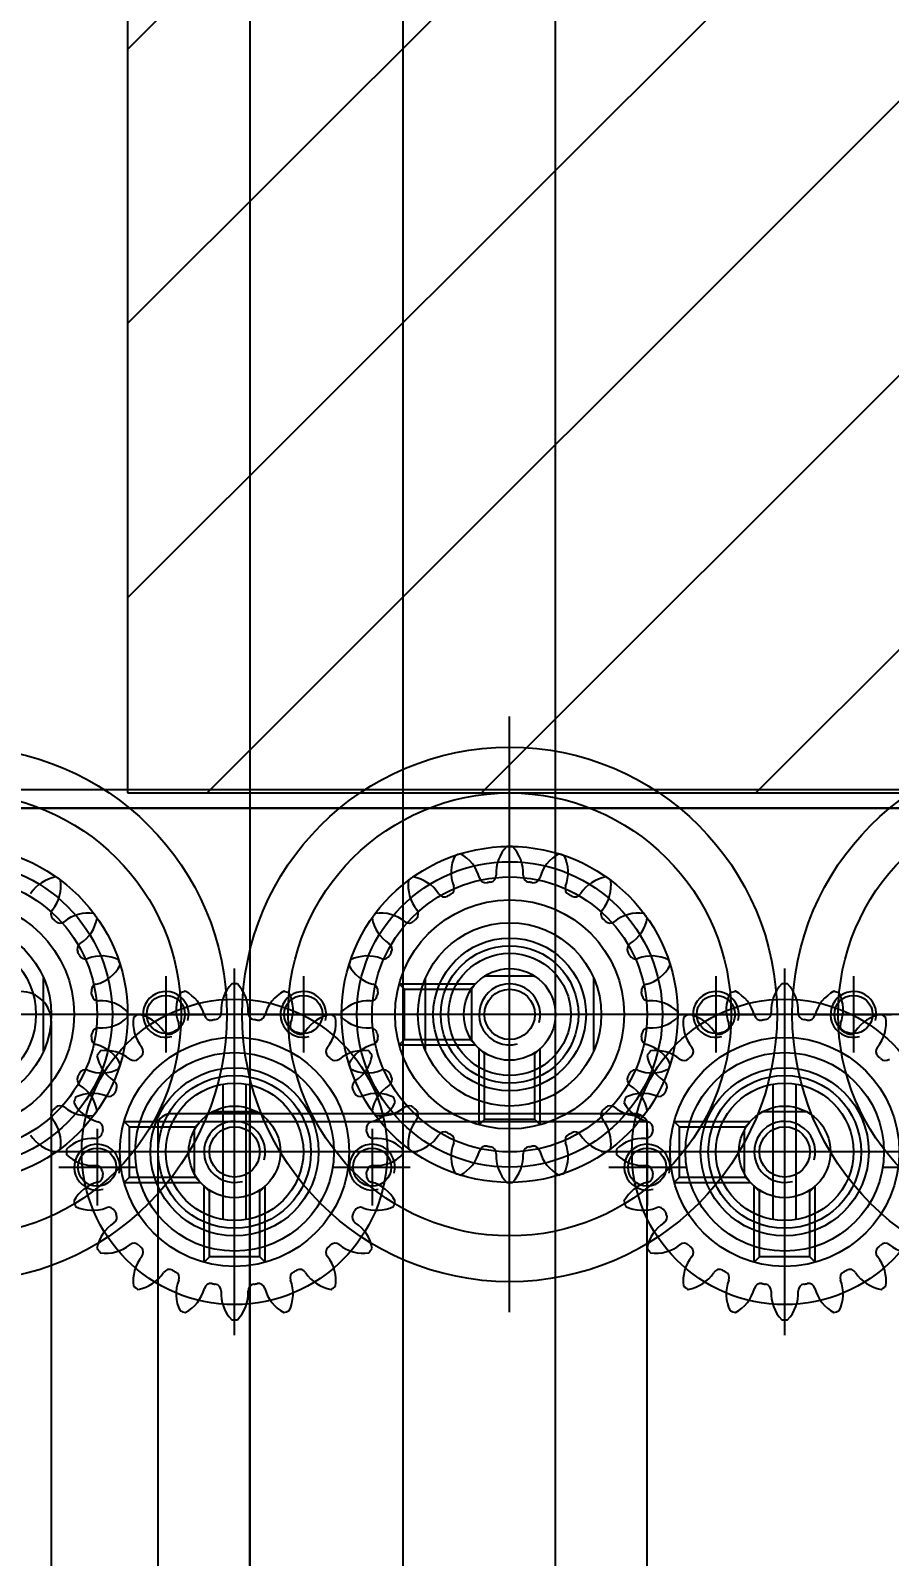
# Model space of a CAD drawing. Header units: inches. Extents: x 0 to 77285, y -118 to 40065.
# Drawn here: x 15832.3 to 15888.5, y 25645.6 to 25745.5 of the extents above; entities that cross this region are included whole.
import ezdxf

# ---------------------------------------------------------------- set-up
doc = ezdxf.new("R2010")
doc.units = ezdxf.units.IN
doc.header["$LTSCALE"] = 5
doc.header["$MEASUREMENT"] = 0
doc.layers.add('A', color=8, linetype='Continuous')
doc.styles.add('SCI', font='')
doc.styles.get('SCI').set_extended_font_data('Gulim')
doc.dimstyles.new('SCH', dxfattribs={"dimtxt": 2.5, "dimasz": 2, "dimexe": 1.25, "dimexo": 0.625, "dimtad": 1, "dimdec": 8, "dimtxsty": 'SCI', "dimcen": 2.5, "dimclrd": 4, "dimclre": 4, "dimclrt": 7, "dimadec": 8, "dimazin": 2, "dimtfac": 1, "dimtdec": 8, "dimtmove": 0, "dimatfit": 3, "dimfxl": 1, "dimarcsym": 0})

# ---------------------------------------------------------------- blocks, each defined once
blk = doc.blocks.new('A$Cc399747e')
h = blk.add_hatch()
h.set_pattern_fill('ANSI31', color=256, scale=4)
h.set_pattern_definition([(45, (8624.277, 63861.461), (-8.980256, 8.980256), [])])
h.paths.add_polyline_path([(1444.797, 581), (1044.797, 581), (1044.797, 281), (1444.797, 281)])
for p, q in [((1426.797, 137), (1426.797, 875)), ((1416.797, 871.5), (1416.797, 140.5)), ((1436.797, 140.5), (1436.797, 871.5)), ((1426.797, 600), (1426.797, 684)), ((1416.797, 682), (1416.797, 602)), ((1436.797, 682), (1436.797, 602)), ((1410.797, 672.514), (1410.797, 602.516)), ((1442.797, 672.514), (1442.797, 602.516)), ((1401.797, 616.5), (1401.797, 592.5)), ((1437.797, 616.5), (1437.797, 592.5)), ((1419.797, 615), (1419.797, 576)), ((1399.797, 611.729), (1399.797, 606.736)), ((1399.797, 611.729), (1400.147, 611.379)), ((1401.797, 612), (1401.797, 597)), ((1403.797, 611.729), (1403.447, 611.379)), ((1403.797, 611.729), (1403.797, 606.736)), ((1435.797, 611.729), (1435.797, 606.736)), ((1435.797, 611.729), (1436.147, 611.379)), ((1437.797, 612), (1437.797, 597)), ((1439.797, 611.729), (1439.447, 611.379)), ((1439.797, 611.729), (1439.797, 606.736)), ((1400.147, 611.379), (1403.447, 611.379)), ((1400.147, 611.379), (1400.147, 607.086)), ((1403.447, 611.379), (1403.447, 607.086)), ((1436.147, 611.379), (1439.447, 611.379)), ((1436.147, 611.379), (1436.147, 607.086)), ((1439.447, 611.379), (1439.447, 607.086)), ((1401.797, 610), (1401.797, 599)), ((1437.797, 610), (1437.797, 599)), ((1401.047, 608.937), (1401.047, 600.063)), ((1402.547, 608.937), (1402.547, 600.063)), ((1419.797, 608.5), (1419.797, 582.5)), ((1437.047, 608.937), (1437.047, 600.063)), ((1438.547, 608.937), (1438.547, 600.063)), ((1410.797, 603), (1410.797, 608)), ((1419.797, 607.5), (1419.797, 583.5)), ((1428.797, 603), (1428.797, 608)), ((1446.797, 603), (1446.797, 608)), ((1400.147, 607.086), (1399.797, 606.736)), ((1400.147, 607.086), (1400.277, 607.086)), ((1403.318, 607.086), (1403.447, 607.086)), ((1403.447, 607.086), (1403.797, 606.736)), ((1409.026, 606.5), (1404.033, 606.5)), ((1404.383, 606.15), (1404.033, 606.5)), ((1409.026, 606.5), (1408.676, 606.15)), ((1436.147, 607.086), (1435.797, 606.736)), ((1436.147, 607.086), (1436.277, 607.086)), ((1439.318, 607.086), (1439.447, 607.086)), ((1439.447, 607.086), (1439.797, 606.736)), ((1445.026, 606.5), (1440.033, 606.5)), ((1440.383, 606.15), (1440.033, 606.5)), ((1445.026, 606.5), (1444.676, 606.15)), ((1395.297, 605.5), (1390.297, 605.5)), ((1404.383, 606.15), (1404.383, 606.021)), ((1408.676, 606.15), (1404.383, 606.15)), ((1404.438, 603.077), (1404.438, 605.923)), ((1413.297, 605.5), (1408.297, 605.5)), ((1408.676, 606.15), (1408.676, 602.85)), ((1431.297, 605.5), (1426.297, 605.5)), ((1440.383, 606.15), (1440.383, 606.021)), ((1444.676, 606.15), (1440.383, 606.15)), ((1440.438, 603.077), (1440.438, 605.923)), ((1449.297, 605.5), (1444.297, 605.5)), ((1444.676, 606.15), (1444.676, 602.85)), ((1389.797, 604.5), (1413.797, 604.5)), ((1394.297, 604.5), (1409.297, 604.5)), ((1396.297, 604.5), (1407.297, 604.5)), ((1425.797, 604.5), (1449.797, 604.5)), ((1430.297, 604.5), (1445.297, 604.5)), ((1432.297, 604.5), (1443.297, 604.5)), ((1404.383, 602.85), (1404.033, 602.5)), ((1409.026, 602.5), (1404.033, 602.5)), ((1404.383, 602.979), (1404.383, 602.85)), ((1408.676, 602.85), (1404.383, 602.85)), ((1409.026, 602.5), (1408.676, 602.85)), ((1442.797, 602.516), (1410.797, 602.516)), ((1417.797, 602.729), (1417.797, 597.736)), ((1417.797, 602.729), (1418.147, 602.379)), ((1421.797, 602.729), (1421.447, 602.379)), ((1421.797, 602.729), (1421.797, 597.736)), ((1440.383, 602.85), (1440.033, 602.5)), ((1445.026, 602.5), (1440.033, 602.5)), ((1440.383, 602.979), (1440.383, 602.85)), ((1444.676, 602.85), (1440.383, 602.85)), ((1445.026, 602.5), (1444.676, 602.85)), ((1403.22, 601.859), (1400.374, 601.859)), ((1411.672, 602), (1441.922, 602)), ((1418.147, 602.379), (1421.447, 602.379)), ((1418.147, 602.379), (1418.147, 598.086)), ((1421.447, 602.379), (1421.447, 598.086)), ((1439.22, 601.859), (1436.374, 601.859)), ((1397.297, 593), (1397.297, 598)), ((1406.297, 593), (1406.297, 598)), ((1414.297, 597.898), (1414.297, 593.102)), ((1418.147, 598.086), (1417.797, 597.736)), ((1418.147, 598.086), (1418.277, 598.086)), ((1421.318, 598.086), (1421.447, 598.086)), ((1421.447, 598.086), (1421.797, 597.736)), ((1427.026, 597.5), (1422.033, 597.5)), ((1422.383, 597.15), (1422.033, 597.5)), ((1425.297, 597.898), (1425.297, 593.102)), ((1427.026, 597.5), (1426.676, 597.15)), ((1433.297, 593), (1433.297, 598)), ((1442.297, 593), (1442.297, 598)), ((1450.297, 597.898), (1450.297, 593.102)), ((1422.298, 593.843), (1422.298, 597.157)), ((1422.383, 597.15), (1422.383, 597.021)), ((1426.676, 597.15), (1422.383, 597.15)), ((1426.676, 597.15), (1426.676, 593.85)), ((1364.297, 595.5), (1403.297, 595.5)), ((1370.797, 595.5), (1396.797, 595.5)), ((1371.797, 595.5), (1395.797, 595.5)), ((1399.797, 595.5), (1394.797, 595.5)), ((1400.297, 595.5), (1439.297, 595.5)), ((1408.797, 595.5), (1403.797, 595.5)), ((1406.797, 595.5), (1432.797, 595.5)), ((1407.797, 595.5), (1431.797, 595.5)), ((1435.797, 595.5), (1430.797, 595.5)), ((1436.297, 595.5), (1475.297, 595.5)), ((1444.797, 595.5), (1439.797, 595.5)), ((1442.797, 595.5), (1468.797, 595.5)), ((1443.797, 595.5), (1467.797, 595.5)), ((1422.383, 593.85), (1422.033, 593.5)), ((1427.026, 593.5), (1422.033, 593.5)), ((1422.383, 593.979), (1422.383, 593.85)), ((1426.676, 593.85), (1422.383, 593.85)), ((1427.026, 593.5), (1426.676, 593.85)), ((1418.14, 592.999), (1421.454, 592.999)), ((1617.797, 582), (1042.797, 582)), ((1444.797, 581), (1044.797, 581)), ((1444.797, 581), (1044.797, 581)), ((1444.797, 281), (1444.797, 581)), ((1444.797, 281), (1444.797, 581))]:
    blk.add_line(p, q)
at = {"ltscale": 3}
for p, q in [((1449.787, 652), (1449.787, 596)), ((1042.797, 582), (1617.797, 582)), ((1042.797, 580.8), (1617.797, 580.8))]:
    blk.add_line(p, q, dxfattribs=at)
for centre, radius in [((1401.797, 604.5), 10), ((1437.797, 604.5), 10), ((1383.797, 595.5), 17.5), ((1419.797, 595.5), 17.5), ((1455.797, 595.5), 17.5), ((1401.797, 604.5), 7.5), ((1437.797, 604.5), 7.5), ((1401.797, 604.5), 6.5), ((1437.797, 604.5), 6.5), ((1383.797, 595.5), 14.5), ((1401.797, 604.5), 5.5), ((1401.797, 604.5), 5), ((1419.797, 595.5), 14.5), ((1437.797, 604.5), 5.5), ((1437.797, 604.5), 5), ((1455.797, 595.5), 14.5), ((1401.797, 604.5), 4.5), ((1401.797, 604.5), 4.5), ((1437.797, 604.5), 4.5), ((1437.797, 604.5), 4.5), ((1401.797, 604.5), 3), ((1401.797, 604.5), 3), ((1437.797, 604.5), 3), ((1437.797, 604.5), 3), ((1419.797, 595.5), 11), ((1410.797, 605.5), 1.25), ((1428.797, 605.5), 1.25), ((1455.797, 595.5), 11), ((1446.797, 605.5), 1.25), ((1401.797, 604.5), 1.65), ((1419.797, 595.5), 10), ((1437.797, 604.5), 1.65), ((1455.797, 595.5), 10), ((1419.797, 595.5), 9), ((1455.797, 595.5), 9), ((1419.797, 595.5), 7.5), ((1455.797, 595.5), 7.5), ((1419.797, 595.5), 6), ((1455.797, 595.5), 6), ((1419.797, 595.5), 5), ((1455.797, 595.5), 5), ((1419.797, 595.5), 4.5), ((1419.797, 595.5), 4), ((1419.797, 595.5), 3), ((1419.797, 595.5), 3), ((1397.297, 595.5), 1.25), ((1406.297, 595.5), 1.25), ((1419.797, 595.5), 1.65), ((1433.297, 595.5), 1.25), ((1442.297, 595.5), 1.25)]:
    blk.add_circle(centre, radius)
for centre, radius, start, end in [((1403.409, 613.758), 2.5, 135.86546, 183.15785), ((1401.797, 604.5), 11, 90, 90.94936), ((1401.797, 604.5), 11, 89.05064, 90), ((1400.185, 613.758), 2.5, 356.84215, 44.13454), ((1439.409, 613.758), 2.5, 135.86546, 183.15785), ((1437.797, 604.5), 11, 90, 90.94936), ((1437.797, 604.5), 11, 89.05064, 90), ((1436.185, 613.758), 2.5, 356.84215, 44.13454), ((1400.47, 613.803), 2.5, 153.86546, 201.15785), ((1401.797, 604.5), 11, 108, 108.94936), ((1401.797, 604.5), 11, 107.05064, 108), ((1397.403, 612.806), 2.5, 14.84215, 62.13454), ((1406.191, 612.806), 2.5, 117.86546, 165.15785), ((1401.797, 604.5), 11, 72, 72.94936), ((1401.797, 604.5), 11, 71.05064, 72), ((1403.125, 613.803), 2.5, 338.84215, 26.13454), ((1436.47, 613.803), 2.5, 153.86546, 201.15785), ((1437.797, 604.5), 11, 108, 108.94936), ((1437.797, 604.5), 11, 107.05064, 108), ((1433.403, 612.806), 2.5, 14.84215, 62.13454), ((1442.191, 612.806), 2.5, 117.86546, 165.15785), ((1437.797, 604.5), 11, 72, 72.94936), ((1437.797, 604.5), 11, 71.05064, 72), ((1439.125, 613.803), 2.5, 338.84215, 26.13454), ((1401.797, 604.5), 11, 125.05064, 126), ((1395.052, 611.042), 2.5, 32.84215, 80.13454), ((1400.247, 613.56), 0.442, 194.84215, 279.71096), ((1400.472, 613.596), 0.442, 278.28904, 3.15785), ((1403.122, 613.596), 0.442, 176.84215, 261.71096), ((1403.348, 613.56), 0.442, 260.28904, 345.15785), ((1408.543, 611.042), 2.5, 99.86546, 147.15785), ((1401.797, 604.5), 11, 54, 54.94936), ((1437.797, 604.5), 11, 125.05064, 126), ((1431.052, 611.042), 2.5, 32.84215, 80.13454), ((1436.247, 613.56), 0.442, 194.84215, 279.71096), ((1436.472, 613.596), 0.442, 278.28904, 3.15785), ((1439.122, 613.596), 0.442, 176.84215, 261.71096), ((1439.348, 613.56), 0.442, 260.28904, 345.15785), ((1444.543, 611.042), 2.5, 99.86546, 147.15785), ((1437.797, 604.5), 11, 54, 54.94936), ((1397.66, 612.937), 2.5, 171.86546, 219.15785), ((1401.797, 604.5), 11, 126, 126.94936), ((1397.726, 612.741), 0.442, 296.28904, 21.15785), ((1401.797, 604.5), 8.75, 99, 99.71096), ((1401.797, 604.5), 8.75, 98.28904, 99), ((1401.797, 604.5), 8.75, 81, 81.71096), ((1401.797, 604.5), 8.75, 80.28904, 81), ((1405.868, 612.741), 0.442, 158.84215, 243.71096), ((1405.935, 612.937), 2.5, 320.84215, 8.13454), ((1401.797, 604.5), 11, 53.05064, 54), ((1433.66, 612.937), 2.5, 171.86546, 219.15785), ((1437.797, 604.5), 11, 126, 126.94936), ((1433.726, 612.741), 0.442, 296.28904, 21.15785), ((1437.797, 604.5), 8.75, 99, 99.71096), ((1437.797, 604.5), 8.75, 98.28904, 99), ((1437.797, 604.5), 8.75, 81, 81.71096), ((1437.797, 604.5), 8.75, 80.28904, 81), ((1441.868, 612.741), 0.442, 158.84215, 243.71096), ((1441.935, 612.937), 2.5, 320.84215, 8.13454), ((1437.797, 604.5), 11, 53.05064, 54), ((1397.523, 612.637), 0.442, 212.84215, 297.71096), ((1401.797, 604.5), 8.75, 117, 117.71096), ((1401.797, 604.5), 8.75, 116.28904, 117), ((1401.797, 604.5), 8.75, 63, 63.71096), ((1401.797, 604.5), 8.75, 62.28904, 63), ((1406.071, 612.637), 0.442, 242.28904, 327.15785), ((1433.523, 612.637), 0.442, 212.84215, 297.71096), ((1437.797, 604.5), 8.75, 117, 117.71096), ((1437.797, 604.5), 8.75, 116.28904, 117), ((1437.797, 604.5), 8.75, 63, 63.71096), ((1437.797, 604.5), 8.75, 62.28904, 63), ((1442.071, 612.637), 0.442, 242.28904, 327.15785), ((1393.36, 608.637), 2.5, 50.84215, 98.13454), ((1395.218, 610.918), 0.442, 230.84215, 315.71096), ((1401.797, 604.5), 8.75, 135, 135.71096), ((1401.797, 604.5), 8.75, 134.28904, 135), ((1395.379, 611.08), 0.442, 314.28904, 39.15785), ((1408.215, 611.08), 0.442, 140.84215, 225.71096), ((1401.797, 604.5), 8.75, 45, 45.71096), ((1401.797, 604.5), 8.75, 44.28904, 45), ((1408.377, 610.918), 0.442, 224.28904, 309.15785), ((1410.234, 608.637), 2.5, 81.86546, 129.15785), ((1408.339, 611.246), 2.5, 302.84215, 350.13454), ((1401.797, 604.5), 11, 36, 36.94936), ((1401.797, 604.5), 11, 35.05064, 36), ((1437.797, 604.5), 11, 144, 144.94936), ((1431.255, 611.246), 2.5, 189.86546, 237.15785), ((1437.797, 604.5), 11, 143.05064, 144), ((1429.36, 608.637), 2.5, 50.84215, 98.13454), ((1431.218, 610.918), 0.442, 230.84215, 315.71096), ((1437.797, 604.5), 8.75, 135, 135.71096), ((1437.797, 604.5), 8.75, 134.28904, 135), ((1431.379, 611.08), 0.442, 314.28904, 39.15785), ((1444.215, 611.08), 0.442, 140.84215, 225.71096), ((1437.797, 604.5), 8.75, 45, 45.71096), ((1437.797, 604.5), 8.75, 44.28904, 45), ((1444.377, 610.918), 0.442, 224.28904, 309.15785), ((1446.234, 608.637), 2.5, 81.86546, 129.15785), ((1444.339, 611.246), 2.5, 302.84215, 350.13454), ((1437.797, 604.5), 11, 36, 36.94936), ((1437.797, 604.5), 11, 35.05064, 36), ((1409.935, 608.774), 0.442, 122.84215, 207.71096), ((1401.797, 604.5), 8.75, 27, 27.71096), ((1401.797, 604.5), 8.75, 26.28904, 27), ((1429.66, 608.774), 0.442, 332.28904, 57.15785), ((1437.797, 604.5), 8.75, 153, 153.71096), ((1437.797, 604.5), 8.75, 152.28904, 153), ((1445.935, 608.774), 0.442, 122.84215, 207.71096), ((1437.797, 604.5), 8.75, 27, 27.71096), ((1437.797, 604.5), 8.75, 26.28904, 27), ((1410.038, 608.571), 0.442, 206.28904, 291.15785), ((1411.1, 605.828), 2.5, 63.86546, 111.15785), ((1410.104, 608.894), 2.5, 284.84215, 332.13454), ((1401.797, 604.5), 11, 18, 18.94936), ((1401.797, 604.5), 11, 17.05064, 18), ((1437.797, 604.5), 11, 162, 162.94936), ((1429.491, 608.894), 2.5, 207.86546, 255.15785), ((1437.797, 604.5), 11, 161.05064, 162), ((1428.495, 605.828), 2.5, 68.84215, 116.13454), ((1429.556, 608.571), 0.442, 248.84215, 333.71096), ((1446.038, 608.571), 0.442, 206.28904, 291.15785), ((1447.1, 605.828), 2.5, 63.86546, 111.15785), ((1446.104, 608.894), 2.5, 284.84215, 332.13454), ((1437.797, 604.5), 11, 18, 18.94936), ((1437.797, 604.5), 11, 17.05064, 18), ((1401.797, 604.5), 2, 165, 105), ((1410.797, 605.5), 1.5, 165, 105), ((1410.857, 606.051), 0.442, 104.84215, 189.71096), ((1421.409, 604.758), 2.5, 135.86546, 183.15785), ((1419.797, 595.5), 11, 90, 90.94936), ((1419.797, 595.5), 11, 89.05064, 90), ((1418.185, 604.758), 2.5, 356.84215, 44.13454), ((1428.797, 605.5), 1.5, 165, 105), ((1428.737, 606.051), 0.442, 350.28904, 75.15785), ((1437.797, 604.5), 2, 165, 105), ((1446.797, 605.5), 1.5, 165, 105), ((1446.857, 606.051), 0.442, 104.84215, 189.71096), ((1401.797, 604.5), 8.75, 9, 9.71096), ((1401.797, 604.5), 8.75, 8.28904, 9), ((1410.893, 605.825), 0.442, 188.28904, 273.15785), ((1418.47, 604.803), 2.5, 153.86546, 201.15785), ((1419.797, 595.5), 11, 108, 108.94936), ((1419.797, 595.5), 11, 107.05064, 108), ((1415.403, 603.806), 2.5, 14.84215, 62.13454), ((1424.191, 603.806), 2.5, 117.86546, 165.15785), ((1419.797, 595.5), 11, 72, 72.94936), ((1419.797, 595.5), 11, 71.05064, 72), ((1421.125, 604.803), 2.5, 338.84215, 26.13454), ((1428.702, 605.825), 0.442, 266.84215, 351.71096), ((1437.797, 604.5), 8.75, 171, 171.71096), ((1437.797, 604.5), 8.75, 170.28904, 171), ((1437.797, 604.5), 8.75, 9, 9.71096), ((1437.797, 604.5), 8.75, 8.28904, 9), ((1446.893, 605.825), 0.442, 188.28904, 273.15785), ((1411.055, 602.888), 2.5, 45.86546, 93.15785), ((1401.797, 604.5), 11, 360, 0.94936), ((1401.797, 604.5), 11, 359.05064, 0), ((1419.797, 595.5), 11, 125.05064, 126), ((1413.052, 602.042), 2.5, 32.84215, 80.13454), ((1418.472, 604.596), 0.442, 278.28904, 3.15785), ((1421.122, 604.596), 0.442, 176.84215, 261.71096), ((1426.543, 602.042), 2.5, 99.86546, 147.15785), ((1419.797, 595.5), 11, 54, 54.94936), ((1437.797, 604.5), 11, 179.05064, 180), ((1437.797, 604.5), 11, 180, 180.94936), ((1428.54, 602.888), 2.5, 86.84215, 134.13454), ((1447.055, 602.888), 2.5, 45.86546, 93.15785), ((1437.797, 604.5), 11, 360, 0.94936), ((1437.797, 604.5), 11, 359.05064, 0), ((1455.797, 595.5), 11, 125.05064, 126), ((1449.052, 602.042), 2.5, 32.84215, 80.13454), ((1410.893, 603.175), 0.442, 86.84215, 171.71096), ((1411.055, 606.112), 2.5, 266.84215, 314.13454), ((1415.66, 603.937), 2.5, 171.86546, 219.15785), ((1419.797, 595.5), 11, 126, 126.94936), ((1415.726, 603.741), 0.442, 296.28904, 21.15785), ((1418.247, 604.56), 0.442, 194.84215, 279.71096), ((1419.797, 595.5), 8.75, 99, 99.71096), ((1419.797, 595.5), 8.75, 98.28904, 99), ((1419.797, 595.5), 8.75, 81, 81.71096), ((1419.797, 595.5), 8.75, 80.28904, 81), ((1421.348, 604.56), 0.442, 260.28904, 345.15785), ((1423.868, 603.741), 0.442, 158.84215, 243.71096), ((1423.935, 603.937), 2.5, 320.84215, 8.13454), ((1419.797, 595.5), 11, 53.05064, 54), ((1428.54, 606.112), 2.5, 225.86546, 273.15785), ((1428.702, 603.175), 0.442, 8.28904, 93.15785), ((1446.893, 603.175), 0.442, 86.84215, 171.71096), ((1447.055, 606.112), 2.5, 266.84215, 314.13454), ((1451.66, 603.937), 2.5, 171.86546, 219.15785), ((1455.797, 595.5), 11, 126, 126.94936), ((1410.857, 602.95), 0.442, 170.28904, 255.15785), ((1401.797, 604.5), 8.75, 350.28904, 351), ((1401.797, 604.5), 8.75, 351, 351.71096), ((1410.104, 600.106), 2.5, 27.86546, 75.15785), ((1411.672, 603), 1, 208.95502, 270), ((1415.523, 603.637), 0.442, 212.84215, 297.71096), ((1419.797, 595.5), 8.75, 117, 117.71096), ((1419.797, 595.5), 8.75, 116.28904, 117), ((1419.797, 595.5), 8.75, 63, 63.71096), ((1419.797, 595.5), 8.75, 62.28904, 63), ((1424.071, 603.637), 0.442, 242.28904, 327.15785), ((1429.491, 600.106), 2.5, 104.84215, 152.13454), ((1428.737, 602.95), 0.442, 284.84215, 9.71096), ((1437.797, 604.5), 8.75, 188.28904, 189), ((1437.797, 604.5), 8.75, 189, 189.71096), ((1441.922, 603), 1, 270, 331.04498), ((1446.857, 602.95), 0.442, 170.28904, 255.15785), ((1437.797, 604.5), 8.75, 350.28904, 351), ((1437.797, 604.5), 8.75, 351, 351.71096), ((1446.104, 600.106), 2.5, 27.86546, 75.15785), ((1419.797, 595.5), 11, 144, 144.94936), ((1413.255, 602.246), 2.5, 189.86546, 237.15785), ((1419.797, 595.5), 11, 143.05064, 144), ((1411.36, 599.637), 2.5, 50.84215, 98.13454), ((1413.218, 601.918), 0.442, 230.84215, 315.71096), ((1419.797, 595.5), 8.75, 135, 135.71096), ((1419.797, 595.5), 8.75, 134.28904, 135), ((1413.379, 602.08), 0.442, 314.28904, 39.15785), ((1426.215, 602.08), 0.442, 140.84215, 225.71096), ((1419.797, 595.5), 8.75, 45, 45.71096), ((1419.797, 595.5), 8.75, 44.28904, 45), ((1426.377, 601.918), 0.442, 224.28904, 309.15785), ((1428.234, 599.637), 2.5, 81.86546, 129.15785), ((1426.339, 602.246), 2.5, 302.84215, 350.13454), ((1419.797, 595.5), 11, 36, 36.94936), ((1419.797, 595.5), 11, 35.05064, 36), ((1455.797, 595.5), 11, 144, 144.94936), ((1449.255, 602.246), 2.5, 189.86546, 237.15785), ((1455.797, 595.5), 11, 143.05064, 144), ((1447.36, 599.637), 2.5, 50.84215, 98.13454), ((1449.218, 601.918), 0.442, 230.84215, 315.71096), ((1455.797, 595.5), 8.75, 135, 135.71096), ((1455.797, 595.5), 8.75, 134.28904, 135), ((1449.379, 602.08), 0.442, 314.28904, 39.15785), ((1401.797, 604.5), 8.75, 332.28904, 333), ((1401.797, 604.5), 8.75, 333, 333.71096), ((1410.038, 600.429), 0.442, 68.84215, 153.71096), ((1411.1, 603.172), 2.5, 248.84215, 296.13454), ((1401.797, 604.5), 11, 341.05064, 342), ((1401.797, 604.5), 11, 342, 342.94936), ((1437.797, 604.5), 11, 197.05064, 198), ((1437.797, 604.5), 11, 198, 198.94936), ((1428.495, 603.172), 2.5, 243.86546, 291.15785), ((1429.556, 600.429), 0.442, 26.28904, 111.15785), ((1437.797, 604.5), 8.75, 206.28904, 207), ((1437.797, 604.5), 8.75, 207, 207.71096), ((1437.797, 604.5), 8.75, 332.28904, 333), ((1437.797, 604.5), 8.75, 333, 333.71096), ((1446.038, 600.429), 0.442, 68.84215, 153.71096), ((1447.1, 603.172), 2.5, 248.84215, 296.13454), ((1437.797, 604.5), 11, 341.05064, 342), ((1437.797, 604.5), 11, 342, 342.94936), ((1409.935, 600.226), 0.442, 152.28904, 237.15785), ((1408.339, 597.754), 2.5, 9.86546, 57.15785), ((1411.66, 599.774), 0.442, 332.28904, 57.15785), ((1419.797, 595.5), 8.75, 153, 153.71096), ((1419.797, 595.5), 8.75, 152.28904, 153), ((1427.935, 599.774), 0.442, 122.84215, 207.71096), ((1419.797, 595.5), 8.75, 27, 27.71096), ((1419.797, 595.5), 8.75, 26.28904, 27), ((1431.255, 597.754), 2.5, 122.84215, 170.13454), ((1429.66, 600.226), 0.442, 302.84215, 27.71096), ((1445.935, 600.226), 0.442, 152.28904, 237.15785), ((1444.339, 597.754), 2.5, 9.86546, 57.15785), ((1447.66, 599.774), 0.442, 332.28904, 57.15785), ((1455.797, 595.5), 8.75, 153, 153.71096), ((1455.797, 595.5), 8.75, 152.28904, 153), ((1395.218, 598.082), 0.442, 44.28904, 129.15785), ((1408.377, 598.082), 0.442, 50.84215, 135.71096), ((1419.797, 595.5), 11, 162, 162.94936), ((1411.491, 599.894), 2.5, 207.86546, 255.15785), ((1419.797, 595.5), 11, 161.05064, 162), ((1410.495, 596.828), 2.5, 68.84215, 116.13454), ((1411.556, 599.571), 0.442, 248.84215, 333.71096), ((1428.038, 599.571), 0.442, 206.28904, 291.15785), ((1429.1, 596.828), 2.5, 63.86546, 111.15785), ((1428.104, 599.894), 2.5, 284.84215, 332.13454), ((1419.797, 595.5), 11, 18, 18.94936), ((1419.797, 595.5), 11, 17.05064, 18), ((1431.218, 598.082), 0.442, 44.28904, 129.15785), ((1444.377, 598.082), 0.442, 50.84215, 135.71096), ((1455.797, 595.5), 11, 162, 162.94936), ((1447.491, 599.894), 2.5, 207.86546, 255.15785), ((1455.797, 595.5), 11, 161.05064, 162), ((1446.495, 596.828), 2.5, 68.84215, 116.13454), ((1447.556, 599.571), 0.442, 248.84215, 333.71096), ((1397.66, 596.063), 2.5, 140.84215, 188.13454), ((1401.797, 604.5), 8.75, 224.28904, 225), ((1401.797, 604.5), 8.75, 225, 225.71096), ((1395.379, 597.921), 0.442, 320.84215, 45.71096), ((1408.215, 597.921), 0.442, 134.28904, 219.15785), ((1405.935, 596.063), 2.5, 351.86546, 39.15785), ((1401.797, 604.5), 8.75, 314.28904, 315), ((1401.797, 604.5), 8.75, 315, 315.71096), ((1410.234, 600.363), 2.5, 230.84215, 278.13454), ((1401.797, 604.5), 11, 323.05064, 324), ((1401.797, 604.5), 11, 324, 324.94936), ((1410.737, 597.051), 0.442, 350.28904, 75.15785), ((1419.797, 595.5), 2, 165, 105), ((1428.857, 597.051), 0.442, 104.84215, 189.71096), ((1437.797, 604.5), 11, 215.05064, 216), ((1437.797, 604.5), 11, 216, 216.94936), ((1429.36, 600.363), 2.5, 261.86546, 309.15785), ((1433.66, 596.063), 2.5, 140.84215, 188.13454), ((1437.797, 604.5), 8.75, 224.28904, 225), ((1437.797, 604.5), 8.75, 225, 225.71096), ((1431.379, 597.921), 0.442, 320.84215, 45.71096), ((1444.215, 597.921), 0.442, 134.28904, 219.15785), ((1441.935, 596.063), 2.5, 351.86546, 39.15785), ((1437.797, 604.5), 8.75, 314.28904, 315), ((1437.797, 604.5), 8.75, 315, 315.71096), ((1446.234, 600.363), 2.5, 230.84215, 278.13454), ((1437.797, 604.5), 11, 323.05064, 324), ((1437.797, 604.5), 11, 324, 324.94936), ((1446.737, 597.051), 0.442, 350.28904, 75.15785), ((1395.052, 597.958), 2.5, 279.86546, 327.15785), ((1397.297, 595.5), 1.5, 165, 105), ((1397.523, 596.363), 0.442, 62.28904, 147.15785), ((1401.797, 604.5), 8.75, 242.28904, 243), ((1401.797, 604.5), 8.75, 243, 243.71096), ((1397.726, 596.259), 0.442, 338.84215, 63.71096), ((1406.297, 595.5), 1.5, 165, 105), ((1405.868, 596.259), 0.442, 116.28904, 201.15785), ((1401.797, 604.5), 8.75, 296.28904, 297), ((1401.797, 604.5), 8.75, 297, 297.71096), ((1406.071, 596.363), 0.442, 32.84215, 117.71096), ((1408.543, 597.958), 2.5, 212.84215, 260.13454), ((1410.702, 596.825), 0.442, 266.84215, 351.71096), ((1419.797, 595.5), 8.75, 171, 171.71096), ((1419.797, 595.5), 8.75, 170.28904, 171), ((1419.797, 595.5), 8.75, 9, 9.71096), ((1419.797, 595.5), 8.75, 8.28904, 9), ((1428.893, 596.825), 0.442, 188.28904, 273.15785), ((1431.052, 597.958), 2.5, 279.86546, 327.15785), ((1433.297, 595.5), 1.5, 165, 105), ((1433.523, 596.363), 0.442, 62.28904, 147.15785), ((1437.797, 604.5), 8.75, 242.28904, 243), ((1437.797, 604.5), 8.75, 243, 243.71096), ((1433.726, 596.259), 0.442, 338.84215, 63.71096), ((1442.297, 595.5), 1.5, 165, 105), ((1441.868, 596.259), 0.442, 116.28904, 201.15785), ((1437.797, 604.5), 8.75, 296.28904, 297), ((1437.797, 604.5), 8.75, 297, 297.71096), ((1442.071, 596.363), 0.442, 32.84215, 117.71096), ((1444.543, 597.958), 2.5, 212.84215, 260.13454), ((1446.702, 596.825), 0.442, 266.84215, 351.71096), ((1455.797, 595.5), 8.75, 171, 171.71096), ((1455.797, 595.5), 8.75, 170.28904, 171), ((1401.797, 604.5), 11, 233.05064, 234), ((1401.797, 604.5), 11, 234, 234.94936), ((1400.47, 595.197), 2.5, 158.84215, 206.13454), ((1397.403, 596.194), 2.5, 297.86546, 345.15785), ((1400.247, 595.44), 0.442, 80.28904, 165.15785), ((1401.797, 604.5), 8.75, 260.28904, 261), ((1401.797, 604.5), 8.75, 261, 261.71096), ((1400.472, 595.405), 0.442, 356.84215, 81.71096), ((1403.122, 595.405), 0.442, 98.28904, 183.15785), ((1401.797, 604.5), 8.75, 278.28904, 279), ((1401.797, 604.5), 8.75, 279, 279.71096), ((1403.348, 595.44), 0.442, 14.84215, 99.71096), ((1406.191, 596.194), 2.5, 194.84215, 242.13454), ((1403.125, 595.197), 2.5, 333.86546, 21.15785), ((1401.797, 604.5), 11, 305.05064, 306), ((1401.797, 604.5), 11, 306, 306.94936), ((1419.797, 595.5), 11, 179.05064, 180), ((1419.797, 595.5), 11, 180, 180.94936), ((1410.54, 593.888), 2.5, 86.84215, 134.13454), ((1429.055, 593.888), 2.5, 45.86546, 93.15785), ((1419.797, 595.5), 11, 360, 0.94936), ((1419.797, 595.5), 11, 359.05064, 0), ((1437.797, 604.5), 11, 233.05064, 234), ((1437.797, 604.5), 11, 234, 234.94936), ((1436.47, 595.197), 2.5, 158.84215, 206.13454), ((1433.403, 596.194), 2.5, 297.86546, 345.15785), ((1436.247, 595.44), 0.442, 80.28904, 165.15785), ((1437.797, 604.5), 8.75, 260.28904, 261), ((1437.797, 604.5), 8.75, 261, 261.71096), ((1436.472, 595.405), 0.442, 356.84215, 81.71096), ((1439.122, 595.405), 0.442, 98.28904, 183.15785), ((1437.797, 604.5), 8.75, 278.28904, 279), ((1437.797, 604.5), 8.75, 279, 279.71096), ((1439.348, 595.44), 0.442, 14.84215, 99.71096), ((1442.191, 596.194), 2.5, 194.84215, 242.13454), ((1439.125, 595.197), 2.5, 333.86546, 21.15785), ((1437.797, 604.5), 11, 305.05064, 306), ((1437.797, 604.5), 11, 306, 306.94936), ((1455.797, 595.5), 11, 179.05064, 180), ((1455.797, 595.5), 11, 180, 180.94936), ((1446.54, 593.888), 2.5, 86.84215, 134.13454), ((1403.409, 595.242), 2.5, 176.84215, 224.13454), ((1400.185, 595.242), 2.5, 315.86546, 3.15785), ((1410.54, 597.112), 2.5, 225.86546, 273.15785), ((1410.702, 594.175), 0.442, 8.28904, 93.15785), ((1428.893, 594.175), 0.442, 86.84215, 171.71096), ((1429.055, 597.112), 2.5, 266.84215, 314.13454), ((1439.409, 595.242), 2.5, 176.84215, 224.13454), ((1436.185, 595.242), 2.5, 315.86546, 3.15785), ((1446.54, 597.112), 2.5, 225.86546, 273.15785), ((1446.702, 594.175), 0.442, 8.28904, 93.15785), ((1401.797, 604.5), 11, 251.05064, 252), ((1401.797, 604.5), 11, 252, 252.94936), ((1401.797, 604.5), 11, 269.05064, 270), ((1401.797, 604.5), 11, 270, 270.94936), ((1401.797, 604.5), 11, 287.05064, 288), ((1401.797, 604.5), 11, 288, 288.94936), ((1411.491, 591.106), 2.5, 104.84215, 152.13454), ((1410.737, 593.95), 0.442, 284.84215, 9.71096), ((1419.797, 595.5), 8.75, 188.28904, 189), ((1419.797, 595.5), 8.75, 189, 189.71096), ((1428.857, 593.95), 0.442, 170.28904, 255.15785), ((1419.797, 595.5), 8.75, 350.28904, 351), ((1419.797, 595.5), 8.75, 351, 351.71096), ((1428.104, 591.106), 2.5, 27.86546, 75.15785), ((1437.797, 604.5), 11, 251.05064, 252), ((1437.797, 604.5), 11, 252, 252.94936), ((1437.797, 604.5), 11, 269.05064, 270), ((1437.797, 604.5), 11, 270, 270.94936), ((1437.797, 604.5), 11, 287.05064, 288), ((1437.797, 604.5), 11, 288, 288.94936), ((1447.491, 591.106), 2.5, 104.84215, 152.13454), ((1446.737, 593.95), 0.442, 284.84215, 9.71096), ((1455.797, 595.5), 8.75, 188.28904, 189), ((1455.797, 595.5), 8.75, 189, 189.71096), ((1419.797, 595.5), 11, 197.05064, 198), ((1419.797, 595.5), 11, 198, 198.94936), ((1410.495, 594.172), 2.5, 243.86546, 291.15785), ((1411.556, 591.429), 0.442, 26.28904, 111.15785), ((1419.797, 595.5), 8.75, 206.28904, 207), ((1419.797, 595.5), 8.75, 207, 207.71096), ((1419.797, 595.5), 8.75, 332.28904, 333), ((1419.797, 595.5), 8.75, 333, 333.71096), ((1428.038, 591.429), 0.442, 68.84215, 153.71096), ((1429.1, 594.172), 2.5, 248.84215, 296.13454), ((1419.797, 595.5), 11, 341.05064, 342), ((1419.797, 595.5), 11, 342, 342.94936), ((1455.797, 595.5), 11, 197.05064, 198), ((1455.797, 595.5), 11, 198, 198.94936), ((1446.495, 594.172), 2.5, 243.86546, 291.15785), ((1447.556, 591.429), 0.442, 26.28904, 111.15785), ((1455.797, 595.5), 8.75, 206.28904, 207), ((1455.797, 595.5), 8.75, 207, 207.71096), ((1413.255, 588.754), 2.5, 122.84215, 170.13454), ((1411.66, 591.226), 0.442, 302.84215, 27.71096), ((1427.935, 591.226), 0.442, 152.28904, 237.15785), ((1426.339, 588.754), 2.5, 9.86546, 57.15785), ((1449.255, 588.754), 2.5, 122.84215, 170.13454), ((1447.66, 591.226), 0.442, 302.84215, 27.71096), ((1413.218, 589.082), 0.442, 44.28904, 129.15785), ((1426.377, 589.082), 0.442, 50.84215, 135.71096), ((1449.218, 589.082), 0.442, 44.28904, 129.15785), ((1419.797, 595.5), 11, 215.05064, 216), ((1419.797, 595.5), 11, 216, 216.94936), ((1411.36, 591.363), 2.5, 261.86546, 309.15785), ((1415.66, 587.063), 2.5, 140.84215, 188.13454), ((1419.797, 595.5), 8.75, 224.28904, 225), ((1419.797, 595.5), 8.75, 225, 225.71096), ((1413.379, 588.921), 0.442, 320.84215, 45.71096), ((1426.215, 588.921), 0.442, 134.28904, 219.15785), ((1423.935, 587.063), 2.5, 351.86546, 39.15785), ((1419.797, 595.5), 8.75, 314.28904, 315), ((1419.797, 595.5), 8.75, 315, 315.71096), ((1428.234, 591.363), 2.5, 230.84215, 278.13454), ((1419.797, 595.5), 11, 323.05064, 324), ((1419.797, 595.5), 11, 324, 324.94936), ((1455.797, 595.5), 11, 215.05064, 216), ((1455.797, 595.5), 11, 216, 216.94936), ((1447.36, 591.363), 2.5, 261.86546, 309.15785), ((1451.66, 587.063), 2.5, 140.84215, 188.13454), ((1455.797, 595.5), 8.75, 224.28904, 225), ((1455.797, 595.5), 8.75, 225, 225.71096), ((1449.379, 588.921), 0.442, 320.84215, 45.71096), ((1413.052, 588.958), 2.5, 279.86546, 327.15785), ((1415.523, 587.363), 0.442, 62.28904, 147.15785), ((1419.797, 595.5), 8.75, 242.28904, 243), ((1419.797, 595.5), 8.75, 243, 243.71096), ((1415.726, 587.259), 0.442, 338.84215, 63.71096), ((1423.868, 587.259), 0.442, 116.28904, 201.15785), ((1419.797, 595.5), 8.75, 296.28904, 297), ((1419.797, 595.5), 8.75, 297, 297.71096), ((1424.071, 587.363), 0.442, 32.84215, 117.71096), ((1426.543, 588.958), 2.5, 212.84215, 260.13454), ((1449.052, 588.958), 2.5, 279.86546, 327.15785), ((1419.797, 595.5), 11, 233.05064, 234), ((1419.797, 595.5), 11, 234, 234.94936), ((1418.47, 586.197), 2.5, 158.84215, 206.13454), ((1415.403, 587.194), 2.5, 297.86546, 345.15785), ((1418.247, 586.44), 0.442, 80.28904, 165.15785), ((1419.797, 595.5), 8.75, 260.28904, 261), ((1419.797, 595.5), 8.75, 261, 261.71096), ((1418.472, 586.405), 0.442, 356.84215, 81.71096), ((1421.122, 586.405), 0.442, 98.28904, 183.15785), ((1419.797, 595.5), 8.75, 278.28904, 279), ((1419.797, 595.5), 8.75, 279, 279.71096), ((1421.348, 586.44), 0.442, 14.84215, 99.71096), ((1424.191, 587.194), 2.5, 194.84215, 242.13454), ((1421.125, 586.197), 2.5, 333.86546, 21.15785), ((1419.797, 595.5), 11, 305.05064, 306), ((1419.797, 595.5), 11, 306, 306.94936), ((1455.797, 595.5), 11, 233.05064, 234), ((1455.797, 595.5), 11, 234, 234.94936), ((1421.409, 586.242), 2.5, 176.84215, 224.13454), ((1418.185, 586.242), 2.5, 315.86546, 3.15785), ((1419.797, 595.5), 11, 251.05064, 252), ((1419.797, 595.5), 11, 252, 252.94936), ((1419.797, 595.5), 11, 269.05064, 270), ((1419.797, 595.5), 11, 270, 270.94936), ((1419.797, 595.5), 11, 287.05064, 288), ((1419.797, 595.5), 11, 288, 288.94936)]:
    blk.add_arc(centre, radius, start, end)
blk.add_arc((1451.787, 596), 2, 180, 270, dxfattribs=at)
blk = doc.blocks.new('*D366')
at = {"color": 4, "lineweight": -2, "transparency": 16777216}
for p, q in [((12554.65, 23925.55), (12554.65, 28076.143)), ((17979.65, 23925.05), (17979.65, 28076.143)), ((12714.65, 27976.143), (17819.65, 27976.143))]:
    blk.add_line(p, q, dxfattribs=at)
at = {"color": 4, "transparency": 16777216}
for points in [[(12714.65, 28002.81), (12714.65, 27949.477), (12554.65, 27976.143)], [(17819.65, 28002.81), (17819.65, 27949.477), (17979.65, 27976.143)]]:
    blk.add_solid(points, dxfattribs=at)
at = {"layer": 'Defpoints', "color": 0, "transparency": 16777216}
for p in [(17979.65, 27976.143), (12554.65, 23875.55), (17979.65, 23875.05)]:
    blk.add_point(p, dxfattribs=at)
at = {"color": 7, "transparency": 16777216, "insert": (15267.15, 28128.806), "char_height": 200, "attachment_point": 5, "style": 'SCI'}
blk.add_mtext('5425', dxfattribs=at)
blk = doc.blocks.new('*D367')
at = {"color": 4, "lineweight": -2, "transparency": 16777216}
for p, q in [((12554.65, 23925.55), (12554.65, 29140.675)), ((21064.65, 23433.05), (21064.65, 29140.675)), ((12714.65, 29040.675), (20904.65, 29040.675))]:
    blk.add_line(p, q, dxfattribs=at)
at = {"color": 4, "transparency": 16777216}
for points in [[(12714.65, 29067.342), (12714.65, 29014.009), (12554.65, 29040.675)], [(20904.65, 29067.342), (20904.65, 29014.009), (21064.65, 29040.675)]]:
    blk.add_solid(points, dxfattribs=at)
at = {"layer": 'Defpoints', "color": 0, "transparency": 16777216}
for p in [(21064.65, 29040.675), (12554.65, 23875.55), (21064.65, 23383.05)]:
    blk.add_point(p, dxfattribs=at)
at = {"color": 7, "transparency": 16777216, "insert": (16809.65, 29193.472), "char_height": 200, "attachment_point": 5, "style": 'SCI'}
blk.add_mtext('8510', dxfattribs=at)
blk = doc.blocks.new('*D374')
at = {"color": 4, "lineweight": -2, "transparency": 16777216}
for p, q in [((12554.65, 23925.55), (12554.65, 30215.876)), ((37924.65, 23433.05), (37924.65, 30215.876)), ((12714.65, 30115.876), (37764.65, 30115.876))]:
    blk.add_line(p, q, dxfattribs=at)
at = {"color": 4, "transparency": 16777216}
for points in [[(12714.65, 30142.543), (12714.65, 30089.21), (12554.65, 30115.876)], [(37764.65, 30142.543), (37764.65, 30089.21), (37924.65, 30115.876)]]:
    blk.add_solid(points, dxfattribs=at)
at = {"layer": 'Defpoints', "color": 0, "transparency": 16777216}
for p in [(37924.65, 30115.876), (12554.65, 23875.55), (37924.65, 23383.05)]:
    blk.add_point(p, dxfattribs=at)
at = {"color": 7, "transparency": 16777216, "insert": (25239.65, 30268.539), "char_height": 200, "attachment_point": 5, "style": 'SCI'}
blk.add_mtext('25370', dxfattribs=at)

msp = doc.modelspace()

# ---------------------------------------------------------------- block references
at = {"layer": 'A', "rotation": 180}
msp.add_blockref('A$Cc399747e', (17283.44187244, 26276.55060516), dxfattribs=at)

# ---------------------------------------------------------------- dimensions: what is measured, and where the dimension line sits
for base, p2, picture, middle in [((37924.649780898, 30115.8761734788), (37924.649780898, 23383.0504762948), '*D374', (25239.649780898, 30268.5392893244)), ((21064.649780898, 29040.6754827387), (21064.649780898, 23383.0504762948), '*D367', (16809.649780898, 29193.4717543765)), ((17979.649780898, 27976.1433020648), (17979.649780898, 23875.0504762948), '*D366', (15267.149780898, 28128.8064179103))]:
    dim = msp.add_linear_dim(base=base, p1=(12554.649780898, 23875.5504762968), p2=p2, dimstyle='SCH', override={"dimscale": 80})
    dim.commit()
    dim.dimension.update_dxf_attribs({"geometry": picture, "text_midpoint": middle})

doc.saveas('drawing.dxf')
